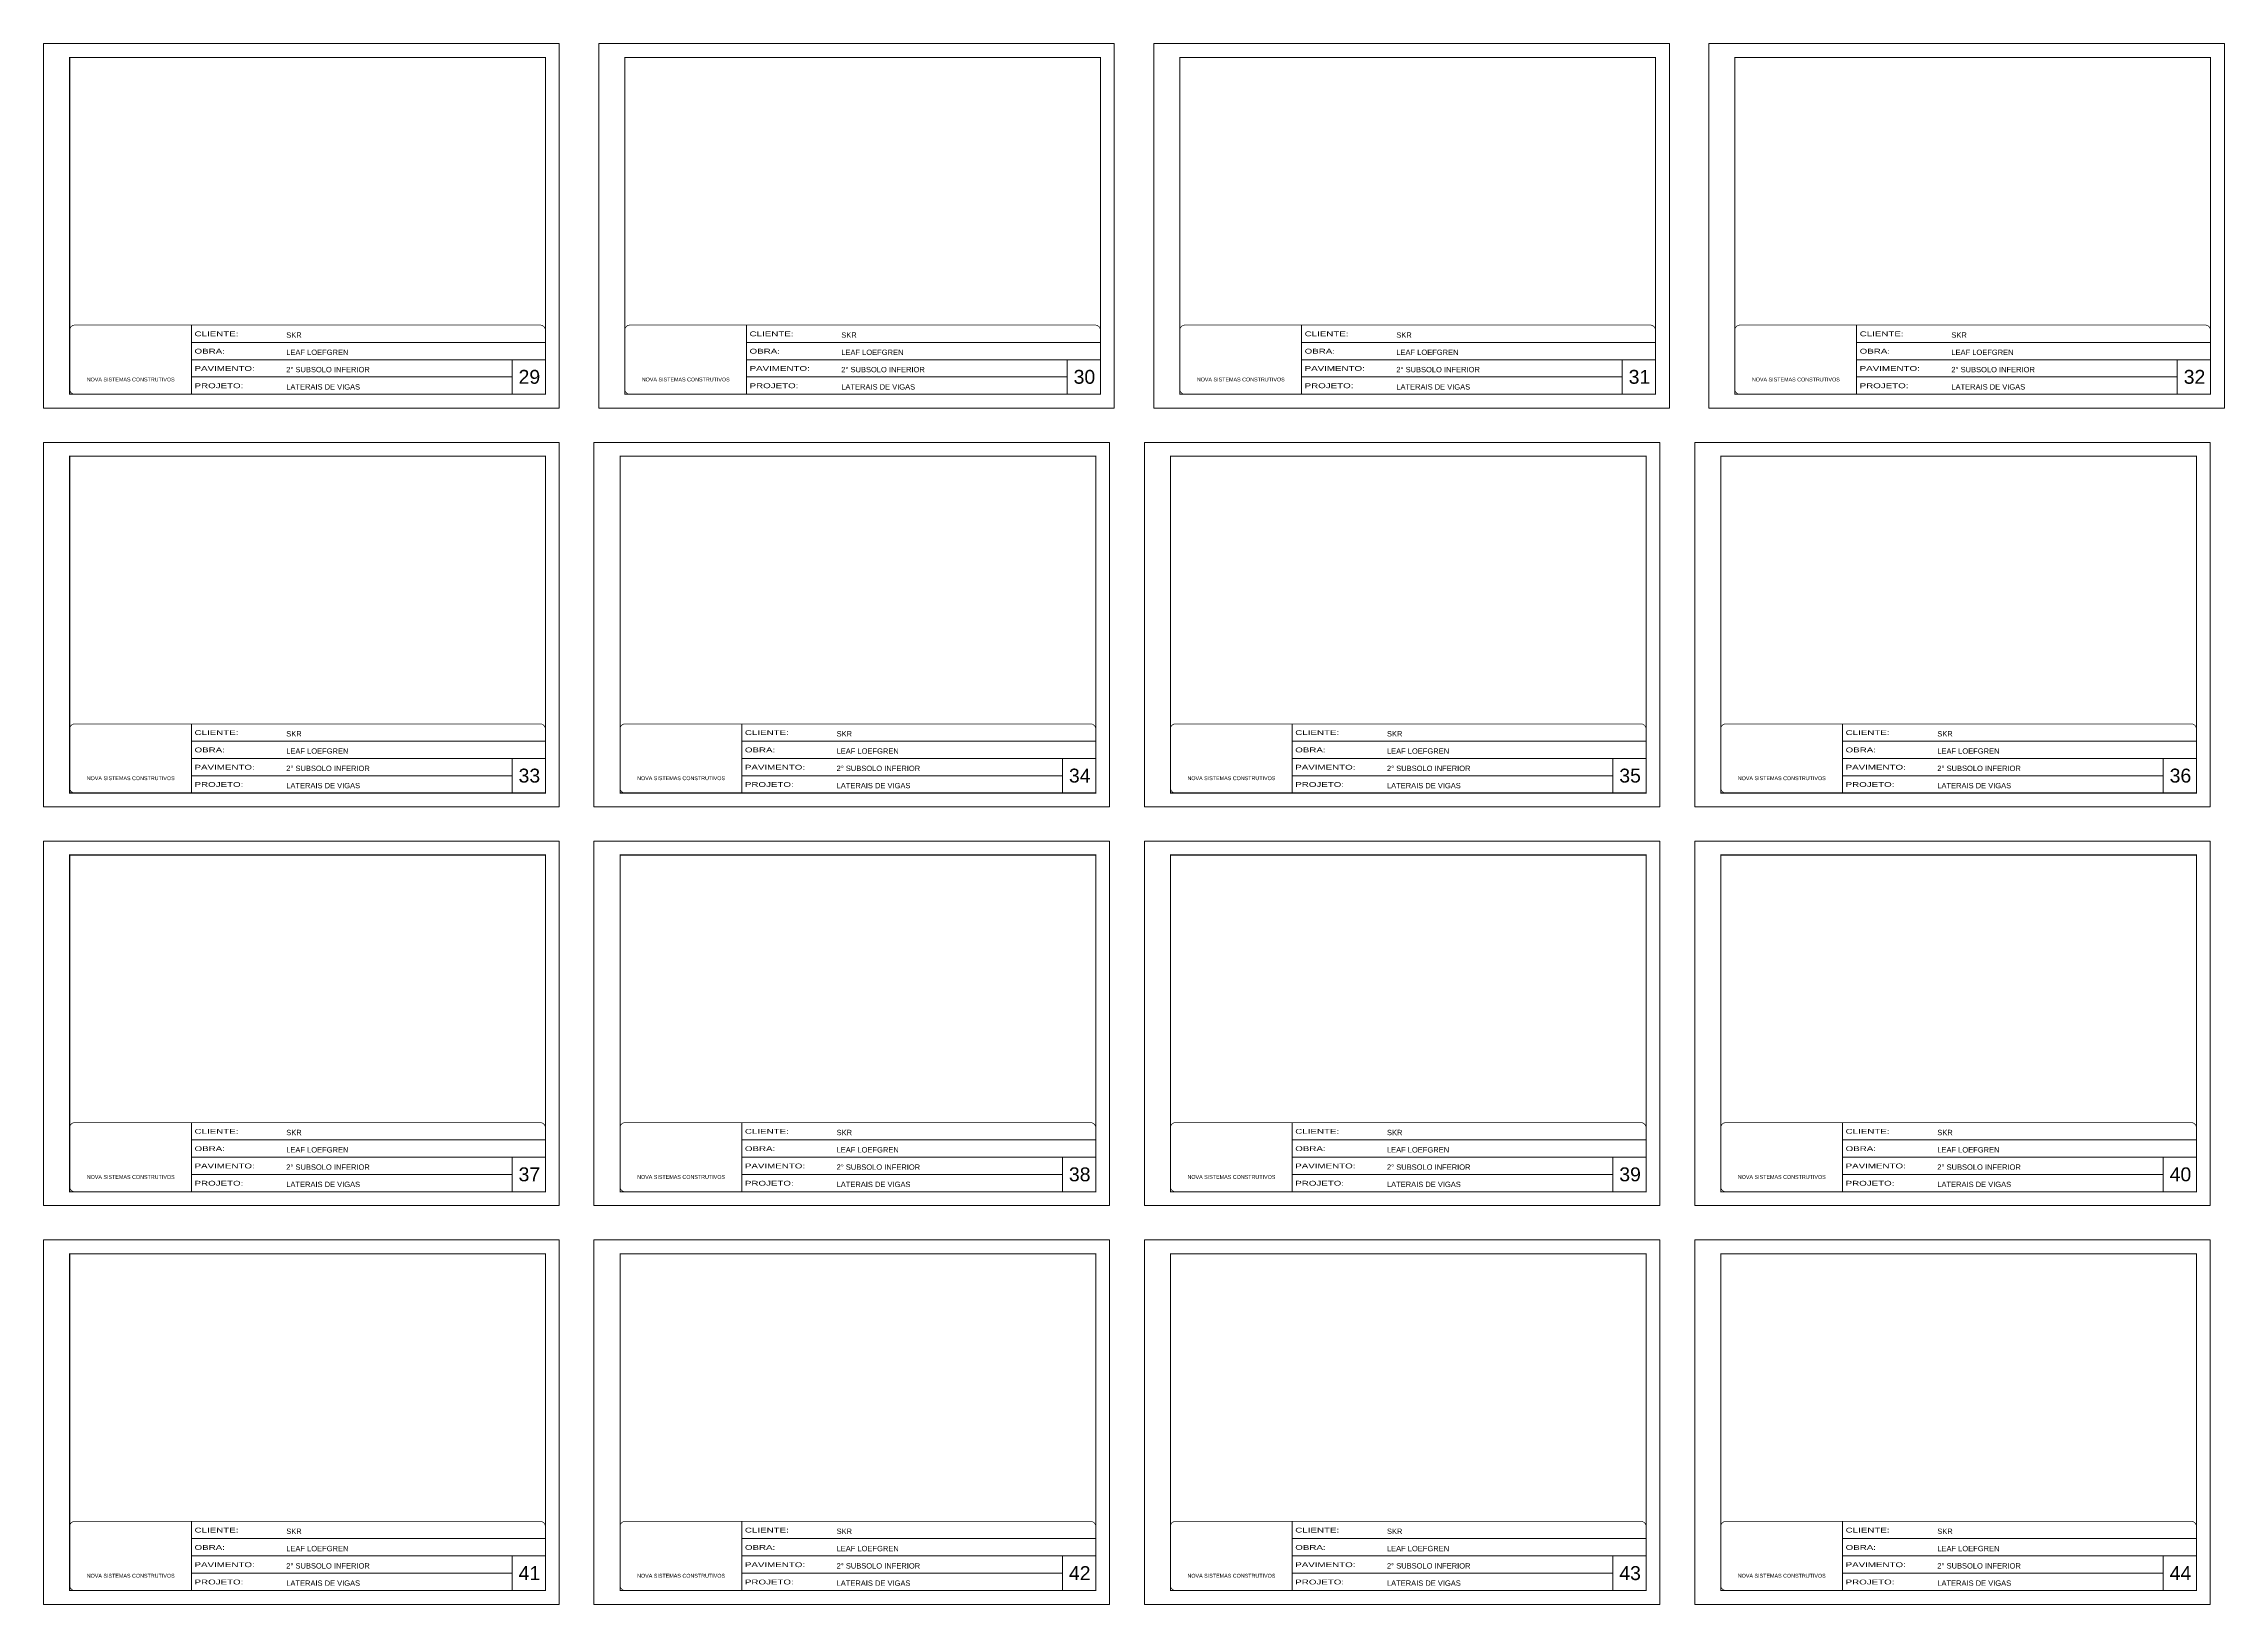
# Model space of a CAD drawing. Extents: x 3309 to 9590, y -2522 to 15424.
# Drawn here: x 3309 to 9590, y 2072 to 6568 of the extents above; entities that cross this region are included whole.
import ezdxf

# ---------------------------------------------------------------- set-up
doc = ezdxf.new("R2010")
doc.units = 0
doc.linetypes.add('CONTINUO', pattern=[0])
doc.linetypes.add('DASHED', pattern=[0.75, 0.5, -0.25])
for name, color, linetype, lineweight in [('CARIMBO', 255, 'Continuous', 9), ('Folhas', 255, 'Continuous', 9), ('SARRAFO DE PRESSAO', 251, 'DASHED', 9)]:
    doc.layers.add(name, color=color, linetype=linetype, lineweight=lineweight)
doc.styles.add('ARIAL', font='arial.ttf')
doc.styles.add('Tecnologia', font='')
doc.styles.get('Tecnologia').set_extended_font_data('Forgotten Futurist')

# ---------------------------------------------------------------- blocks, each defined once
blk = doc.blocks.new('9999999999')
at = {"color": 30, "linetype": 'CONTINUO'}
for p, q in [((98564.6, 34230.2), (98564.6, 34429.4)), ((98564.6, 34379.6), (99584, 34379.6)), ((98564.6, 34329.8), (99488, 34329.8)), ((99584, 34329.8), (99488, 34329.8)), ((99488, 34329.8), (99488, 34230.2)), ((98564.6, 34280), (99488, 34280))]:
    blk.add_line(p, q, dxfattribs=at)
at = {"color": 30, "linetype": 'CONTINUO', "const_width": 2}
blk.add_lwpolyline([(99584, 34230.2), (99584, 34414.4, 0.414214), (99569, 34429.4), (98229, 34429.4, 0.414214), (98214, 34414.4), (98214, 34245.2, 0.414214), (98229, 34230.2), (99584, 34230.2)], format="xyb", dxfattribs=at)
at = {"layer": 'Folhas'}
blk.add_lwpolyline([(98139, 34190.2), (99624, 34190.2), (99624, 35240.2), (98139, 35240.2)], close=True, dxfattribs=at)
at = {"layer": 'Folhas', "color": 30, "const_width": 3}
blk.add_lwpolyline([(98214, 34230.2), (99584, 34230.2), (99584, 35200.2), (98214, 35200.2)], close=True, dxfattribs=at)
at = {"color": 7, "linetype": 'Continuous', "ltscale": 5, "style": 'ARIAL'}
for s, height, p in [('SKR', 15.48, (98837.7, 34393.1)), ('LEAF LOEFGREN', 15.483, (98837.7, 34343.3)), ('2° SUBSOLO INFERIOR', 15.483, (98837.7, 34293.5)), ('NOVA SISTEMAS CONSTRUTIVOS', 11.059, (98263.2, 34267.2)), ('LATERAIS DE VIGAS', 15.483, (98837.7, 34243.7))]:
    blk.add_text(s, height=height, dxfattribs=at).set_placement(p)
at = {"layer": 'Folhas', "color": 7, "style": 'Tecnologia', "width": 1.5}
for s, p in [('OBRA:', (98573.7, 34347.3)), ('CLIENTE:', (98573.7, 34397.2)), ('PAVIMENTO:', (98573.7, 34297.5)), ('PROJETO:', (98573.7, 34247.7))]:
    blk.add_text(s, height=14, dxfattribs=at).set_placement(p)

msp = doc.modelspace()

# ---------------------------------------------------------------- block references
at = {"layer": 'SARRAFO DE PRESSAO', "color": 6, "linetype": 'ByBlock'}
for p in [(-94829.61, -28672.37), (-93231.11, -28672.37), (-91632.61, -28672.37), (-90034.11, -28672.37), (-94829.61, -29820.95), (-93244.61, -29820.95), (-91659.61, -29820.95), (-90074.61, -29820.95), (-94829.61, -30969.52), (-93244.61, -30969.52), (-91659.61, -30969.52), (-90074.61, -30969.52), (-94829.61, -32118.1), (-93244.61, -32118.1), (-91659.61, -32118.1), (-90074.61, -32118.1)]:
    msp.add_blockref('9999999999', p, dxfattribs=at)

# ---------------------------------------------------------------- texts
at = {"layer": 'CARIMBO', "style": 'ARIAL'}
for s, p in [('29', (4677.23, 5587.98)), ('30', (6275.73, 5587.98)), ('31', (7874.23, 5587.98)), ('32', (9472.73, 5587.98)), ('33', (4677.23, 4439.4)), ('34', (6262.23, 4439.4)), ('35', (7847.23, 4439.4)), ('36', (9432.23, 4439.4)), ('37', (4677.23, 3290.83)), ('38', (6262.23, 3290.83)), ('39', (7847.23, 3290.83)), ('40', (9432.23, 3290.83)), ('41', (4677.23, 2142.25)), ('42', (6262.23, 2142.25)), ('43', (7847.23, 2142.25)), ('44', (9432.23, 2142.25))]:
    msp.add_text(s, height=40, dxfattribs=at).set_placement(p)

doc.saveas('drawing.dxf')
